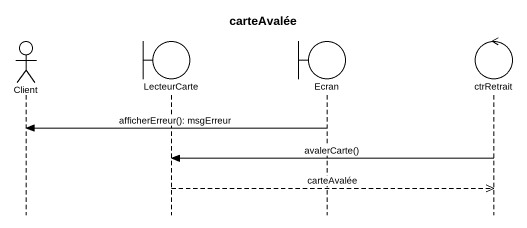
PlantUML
@startuml
title carteAvalée
hide footbox
actor Client
boundary LecteurCarte
boundary Ecran
control ctrRetrait

Ecran -> Client : afficherErreur(): msgErreur
ctrRetrait -> LecteurCarte : avalerCarte()
LecteurCarte -->> ctrRetrait : carteAvalée
@enduml
